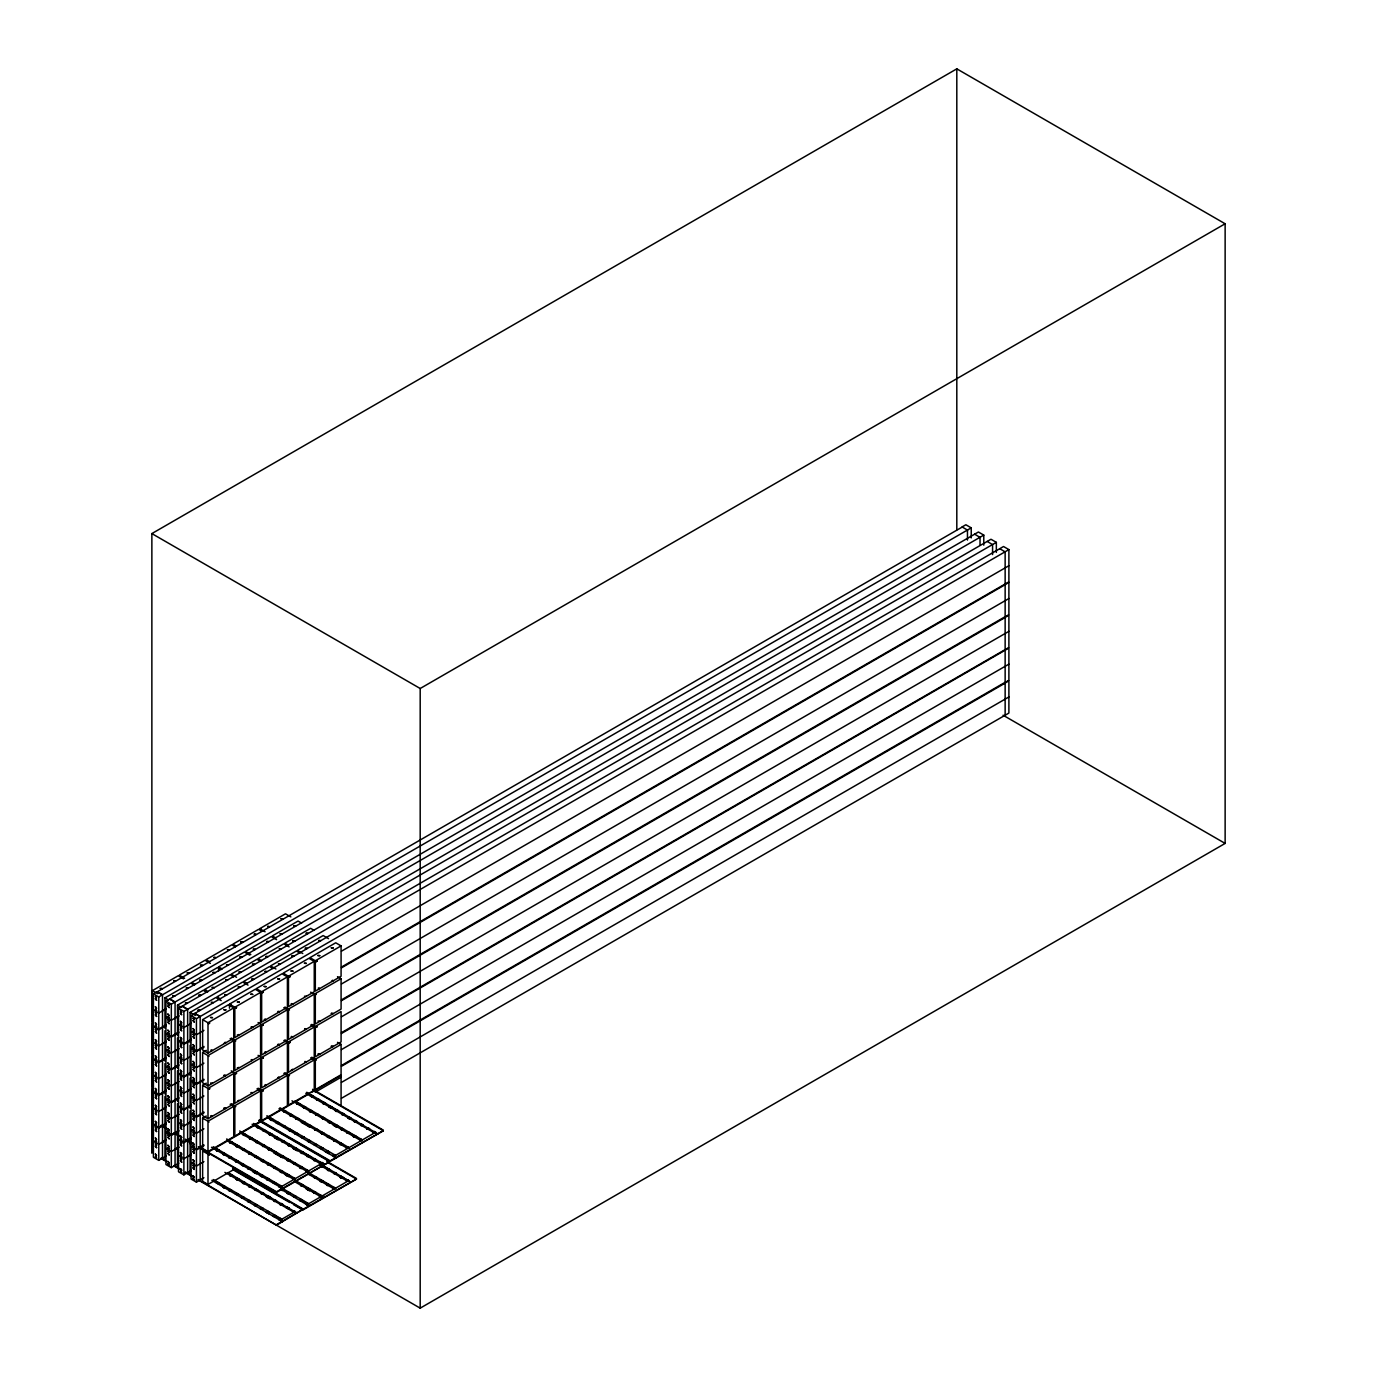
<?xml version="1.0" encoding="UTF-8"?>
<svg xmlns="http://www.w3.org/2000/svg" width="1377" height="1377" viewBox="0 0 1377 1377"><rect width="100%" height="100%" fill="white"/><g stroke="black" fill="none" stroke-linecap="round" stroke-linejoin="round"><path stroke-width="1.5" d="M210.647 1083.011L212.419 1083.148M210.561 1115.99L212.316 1116.403L211.49 1115.577M237.343 1034.97L238.996 1034.575M237.532 1161.138L235.639 1160.983L237.532 1161.431M245.536 1135.354L243.66 1135.354M236.5 1179.418L238.393 1178.695L236.087 1179.418M277.638 1044.42L279.049 1045.04L278.808 1044.024M263.455 1130.81C266.639 1131.877 263.609 1128.245 263.351 1131.24M254.47 1172.447L256.397 1172.447M306.365 996.242L304.437 996.242M283.869 1111.979C284.058 1109.191 287.483 1112.736 284.006 1111.669M274.161 1168.333C274.35 1165.562 277.775 1169.09 274.298 1168.023M281.338 1189.074L283.197 1189.349L281.579 1188.816M303.577 1107.848L305.47 1107.125L303.852 1107.659M317.88 1054.025L319.653 1054.438L318.81 1053.612M302.751 1122.995L304.644 1122.857M293.852 1164.219C294.179 1161.362 297.363 1165.028 293.99 1163.926M293.026 1179.349L294.936 1179.211M324.301 1118.589L323.13 1117.608L322.442 1118.881M314.438 1178.075C314.3 1175.166 318.139 1178.574 314.541 1177.628M342.098 1114.613L344.009 1113.873L341.703 1114.613M333.251 1155.974L335.179 1155.389L333.286 1155.527M334.146 1173.961L336.04 1173.221L334.146 1173.376M361.067 1125.198C364.526 1126.197 360.808 1122.651 361.067 1125.766M277.724 1011.458L278.808 1012.267L278.808 1011.2M250.907 1092.615L252.576 1092.615M216.826 1150.552L218.736 1150.707L216.826 1150.845M317.984 1021.046L319.739 1021.183M224.881 1154.614L223.212 1154.614M250.029 1138.521L251.836 1138.245L250.029 1139.123M255.365 1157.317L257.258 1156.869L255.365 1157.007M264.264 1146.37L262.594 1146.37M237.446 1194.1L235.639 1193.825L237.532 1194.272M263.42 1161.362L261.2 1161.086L263.936 1161.086L262.577 1161.878M283.972 1142.239L282.285 1142.239M255.451 1189.986C259.083 1190.985 255.227 1187.49 255.365 1190.434M249.994 1201.364C247.619 1198.919 249.616 1203.309 249.151 1200.882L247.791 1201.656L250.528 1201.656M256.277 1205.563L254.59 1205.563M324.215 1118.417L322.528 1118.417M314.438 1144.958L316.349 1144.511L314.541 1144.786M323.354 1134.011L321.684 1134.011M275.968 1201.45L275.125 1200.383L274.453 1201.57M293.886 1196.613L295.797 1196.458L293.99 1197.319M286.76 1208.266L288.654 1207.836L286.846 1208.111M343.045 1129.88L341.376 1129.88M309.171 1189.453L307.312 1189.453L309.171 1189.16M342.185 1144.287C339.861 1141.808 341.565 1146.318 341.358 1143.805L339.981 1144.597L342.185 1144.321M315.35 1193.205L313.681 1193.205M327.003 1185.029L328.896 1185.184L327.003 1185.322M373.528 1132.582L375.405 1131.997L373.098 1132.737M260.959 929.045L260.959 929.991M218.237 997.189L218.237 998.17M284.35 973.539L284.35 974.486M243.557 1165.596L241.509 1165.2L244.245 1165.2L242.886 1165.992M224.726 1187.559L224.038 1186.613L223.556 1187.645M331.203 1107.762L329.137 1107.366L330.514 1106.574M302.647 1153.237L300.599 1152.842L301.959 1152.05L311.133 1157.351M249.994 1201.949L248.187 1201.656L249.839 1201.26M321.048 1164.254L320.807 1163.152L320.548 1164.254M274.952 1216.562L272.904 1216.166L274.264 1215.375L281.924 1219.781L280.547 1220.573M151.866 1153.237L151.866 533.587L956.808 68.85L1225.134 223.762L1225.134 843.413L420.192 1308.15L198.133 1179.951M151.866 533.587L420.192 688.5L1225.134 223.762M152.399 1021.011L152.399 990.648L178.167 975.777L183.52 978.858M166.238 1024.729L158.768 1029.153L153.398 1026.054L153.398 993.833L157.15 991.664L162.52 994.762L162.52 1026.984M962.179 527.081L157.236 991.819L162.52 994.865M153.398 993.833L158.768 996.931L971.233 527.856L971.233 537.925M164.947 1028.258L164.947 997.895L190.714 983.023L194.295 985.089M218.616 970.957L218.616 966.912L244.383 952.041L249.736 955.139M178.786 1031.975L171.316 1036.399L165.946 1033.301L165.946 1001.079L978.41 532.004L983.78 535.102L983.78 545.172M165.946 1001.079L171.316 1004.177L983.78 535.102M162.52 1010.77L166.238 1008.618M166.238 1008.825L158.768 1013.042L153.398 1009.943M177.513 1035.504L177.513 1005.141L203.28 990.27L206.843 992.335M182.263 1006.157L187.633 1009.255L187.633 1041.477L183.881 1043.646L178.511 1040.547L178.511 1008.325L990.975 539.25L996.346 542.349L996.346 552.418M178.511 1008.325L183.881 1011.424L996.346 542.349M178.786 1015.865L171.316 1020.288L165.946 1017.19M175.068 1018.223L178.786 1016.088M166.238 1057.536L158.768 1061.96L153.398 1058.861L153.398 1026.64L158.768 1029.738L166.238 1025.521M190.078 1042.75L190.078 1012.388L215.828 997.516L221.198 1000.614M203.899 1046.468L196.429 1050.892L191.059 1047.794L191.059 1015.572L1003.523 546.514L1008.893 549.612L1008.893 581.834L341.479 967.05M191.059 1015.572L196.429 1018.67L1008.893 549.612M191.351 1023.111L183.881 1027.535L178.511 1024.436M178.786 1064.782L171.316 1069.206L165.946 1066.108L165.946 1033.886L171.316 1036.984L178.786 1032.784M202.626 1019.634L228.393 1004.762L233.746 1007.861L233.746 1038.224L207.996 1053.095L202.626 1049.997L202.626 1019.634L207.996 1022.732L233.746 1007.861M229.46 1008.205L229.46 1004.143L255.227 989.271L260.58 992.369L260.58 1022.732L234.83 1037.604L234.83 1007.241L260.58 992.369M162.52 1043.577L166.238 1041.425M166.238 1041.649L158.768 1045.849L153.398 1042.75M261.647 991.75L287.414 976.878L287.414 1007.241L261.647 1022.113L261.647 991.75L256.294 988.652L282.044 973.78L287.414 976.878M288.481 976.259L314.249 961.387L314.249 991.75L288.481 1006.621L288.481 976.259L283.128 973.16L308.878 958.289L314.249 961.387M315.316 960.767L341.083 945.896L341.083 976.259L315.316 991.13L315.316 960.767L309.945 957.669L335.713 942.797L341.083 945.896M203.899 1030.357L196.429 1034.781L191.059 1031.683M341.479 951.163L1008.893 565.723M187.633 1041.373L191.351 1039.222M191.351 1072.029L183.881 1076.453L178.511 1073.354L178.511 1041.132L183.881 1044.231L191.351 1040.031M178.786 1048.672L171.316 1053.095L165.946 1049.997M175.068 1051.03L178.786 1048.895M166.238 1090.343L158.768 1094.767L153.398 1091.668L153.398 1059.447L158.768 1062.545L166.238 1058.345M191.059 1048.396L196.429 1051.477L200.181 1049.326L200.181 1081.547L196.429 1083.716L191.059 1080.618L191.059 1048.396L193.572 1046.95M200.181 1049.429L203.899 1047.277M341.479 967.859L1005.141 584.691M191.351 1055.918L183.881 1060.342L178.511 1057.243M178.786 1097.589L171.316 1102.013L165.946 1098.915L165.946 1066.693L171.316 1069.791L178.786 1065.591M230.183 1038.637L233.746 1040.702L233.746 1071.065L207.996 1085.937L202.626 1082.838L202.626 1052.476L206.309 1050.358M162.52 1076.384L166.238 1074.232M166.238 1074.456L158.768 1078.656L153.398 1075.557M202.626 1052.476L207.996 1055.574L233.746 1040.702M234.83 1040.083L260.58 1025.211L260.58 1055.574L234.83 1070.445L234.83 1040.083L231.25 1038.017M261.647 1024.591L287.414 1009.72L287.414 1040.083L261.647 1054.954L261.647 1024.591L258.084 1022.526M288.481 1009.1L314.249 994.228L314.249 1024.591L288.481 1039.463L288.481 1009.1L284.919 1007.035M341.083 978.737L315.316 993.609L315.316 1023.972L341.083 1009.1L341.083 978.737L337.503 976.672M203.899 1063.164L196.429 1067.605L191.059 1064.507M341.479 983.97L1008.893 598.53M191.351 1104.836L183.881 1109.26L178.511 1106.161L178.511 1073.94L183.881 1077.038L191.351 1072.838M178.786 1081.479L171.316 1085.902L165.946 1082.804M175.068 1083.837L178.786 1081.702M166.238 1123.15L158.768 1127.574L153.398 1124.475L153.398 1092.254L158.768 1095.352L166.238 1091.152M200.181 1081.427L203.899 1079.293M341.479 999.857L1005.141 616.689M196.429 1084.301L200.181 1082.133L200.181 1114.354L196.429 1116.523L191.059 1113.425L191.059 1081.203L196.429 1084.301L196.429 1116.523M200.181 1082.236L203.899 1080.084M341.479 1000.666L1005.141 617.498M191.351 1088.725L183.881 1093.149L178.511 1090.05M187.633 1091.1L191.351 1088.949M178.786 1130.397L171.316 1134.82L165.946 1131.722L165.946 1099.5L171.316 1102.598L178.786 1098.398M202.626 1085.317L207.996 1088.415L233.746 1073.544L233.746 1103.889L207.996 1118.778L202.626 1115.68L202.626 1085.317L206.309 1083.183M162.52 1109.191L166.238 1107.039M166.238 1107.263L158.768 1111.463L153.398 1108.365M234.83 1072.924L260.58 1058.052L260.58 1088.398L234.83 1103.287L234.83 1072.924L231.25 1070.858M261.647 1057.433L287.414 1042.561L287.414 1072.907L261.647 1087.796L261.647 1057.433L258.084 1055.367M288.481 1041.941L314.249 1027.07L314.249 1057.416L288.481 1072.304L288.481 1041.941L284.919 1039.876M315.316 1026.45L341.083 1011.579L341.083 1041.924L315.316 1056.813L315.316 1026.45L311.736 1024.385M203.899 1095.989L196.429 1100.412L191.059 1097.314M341.479 1016.777L1008.893 631.337M191.351 1137.643L183.881 1142.067L178.511 1138.968L178.511 1106.747L183.881 1109.845L191.351 1105.645M178.786 1114.286L171.316 1118.709L165.946 1115.611M175.068 1116.644L178.786 1114.509M166.238 1155.957L158.768 1160.381L153.398 1157.282L153.398 1125.061L158.768 1128.159L166.238 1123.959M178.786 1163.204L171.316 1167.627L165.946 1164.529L165.946 1132.307L168.459 1130.861M200.181 1114.234L203.899 1112.1M341.479 1032.664L1008.893 647.448L1008.893 615.226L1005.141 617.395L1005.141 649.617M200.181 1114.94L200.181 1147.161L196.429 1149.33L191.059 1146.232L191.059 1114.01L196.429 1117.108L203.899 1112.891M1005.141 650.202L1008.893 648.033L1008.893 680.255L1005.141 682.424L1005.141 650.202L341.479 1033.473M191.351 1121.532L183.881 1125.956L178.511 1122.857M187.633 1123.907L191.351 1121.756M165.946 1132.307L171.316 1135.405L178.786 1131.206M230.183 1104.302L233.746 1106.368L233.746 1136.731L207.996 1151.602L202.626 1148.504L202.626 1118.141L206.309 1116.024M162.52 1141.998L166.238 1139.846M166.238 1140.07L158.768 1144.27L153.398 1141.172M202.626 1118.141L207.996 1121.239L233.746 1106.368M234.83 1105.748L260.58 1090.877L260.58 1121.239L234.83 1136.111L234.83 1105.748L231.25 1103.683M261.647 1090.257L287.414 1075.385L287.414 1105.748L261.647 1120.62L261.647 1090.257L258.084 1088.191M288.481 1074.766L314.249 1059.894L314.249 1090.257L288.481 1105.129L288.481 1074.766L284.919 1072.7M315.316 1059.274L341.083 1044.403L341.083 1074.766L315.316 1089.637L315.316 1059.274L311.736 1057.209M203.899 1128.796L196.429 1133.219L191.059 1130.121M341.479 1049.584L1008.893 664.144M191.351 1170.45L183.881 1174.874L178.511 1171.775L178.511 1139.554L183.881 1142.652L191.351 1138.452M175.068 1149.244L178.786 1147.093M178.786 1147.316L171.316 1151.516L165.946 1148.418M200.181 1147.041L203.899 1144.907M341.479 1065.471L1005.141 682.303M196.429 1149.915L200.181 1147.747L200.181 1179.969L196.429 1182.137L191.059 1179.039L191.059 1146.817L196.429 1149.915L196.429 1182.137M200.181 1147.85L203.899 1145.698M341.479 1066.28L1005.141 683.112M191.351 1154.339L183.881 1158.763L178.511 1155.664M187.633 1156.714L191.351 1154.563M307.811 1094.595L207.996 1152.222L207.996 1184.444L233.746 1169.572M311.495 1092.46L341.083 1075.385L341.083 1105.576M315.195 1092.185L341.083 1077.244M216.396 1150.122L217.773 1149.33M229.804 1142.376L231.181 1141.585M243.23 1134.631L244.59 1133.839M256.638 1126.885L258.015 1126.093M270.064 1119.14L271.424 1118.348M283.473 1111.394L284.85 1110.602M296.898 1103.648L298.258 1102.857M310.307 1095.903L311.684 1095.111M216.396 1150.707L217.773 1149.915M231.181 1142.17L229.804 1142.962L232.541 1142.962M243.23 1135.216L245.967 1135.216M298.258 1103.442L296.898 1104.234L299.635 1104.234M217.773 1150.914L219.132 1150.122M231.181 1143.168L232.541 1142.376M244.59 1135.423L245.967 1134.631M258.015 1127.677L259.375 1126.885M271.424 1119.931L272.801 1119.14M284.85 1112.186L286.209 1111.394M298.258 1104.44L299.635 1103.648M311.684 1096.694L313.044 1095.903M271.424 1120.517L272.801 1119.725L271.424 1118.933L270.064 1119.725L270.942 1120.207M203.899 1161.603L196.429 1166.026L191.059 1162.928M341.479 1082.391L1008.893 696.951M222.678 1153.737L224.038 1152.945M236.087 1145.991L237.464 1145.199M249.512 1138.245L250.872 1137.454M262.921 1130.5L264.298 1129.708M276.347 1122.754L277.706 1121.962M289.755 1115.009L291.115 1114.217M303.164 1107.263L304.541 1106.471M316.59 1099.517L317.949 1098.726M237.464 1145.802L236.087 1146.576L238.823 1146.576M250.872 1138.056L249.512 1138.831L252.249 1138.831M224.038 1154.528L225.415 1153.737M237.464 1146.783L238.823 1145.991M250.872 1139.037L252.249 1138.245M264.298 1131.292L265.658 1130.5M277.706 1123.546L279.083 1122.754M291.115 1115.8L292.492 1115.009M304.541 1108.055L305.901 1107.263M317.949 1100.309L319.326 1099.517M224.726 1154.718L224.038 1153.53L223.367 1154.718M291.115 1116.386L292.492 1115.594L291.115 1114.819L289.755 1115.594L290.633 1116.093M319.326 1100.103L316.59 1100.103L317.949 1099.328L325.609 1103.734L322.872 1103.734L324.232 1102.943M228.961 1157.368L230.32 1156.577M242.369 1149.623L243.746 1148.831M255.778 1141.877L257.155 1141.085M269.204 1134.132L270.563 1133.34M282.612 1126.386L283.989 1125.594M296.038 1118.64L297.398 1117.849M309.446 1110.895L310.823 1110.103M322.872 1103.149L324.232 1102.357M257.155 1141.671L255.778 1142.462L258.515 1142.462L249.34 1137.161M230.32 1158.16L231.697 1157.368M243.746 1150.415L245.106 1149.623M257.155 1142.669L258.515 1141.877M270.563 1134.923L271.94 1134.132M283.989 1127.178L285.349 1126.386M297.398 1119.432L298.775 1118.64M310.823 1111.687L312.183 1110.895M324.232 1103.941L325.609 1103.149M310.823 1112.272L312.183 1111.48L310.823 1110.688L309.446 1111.48L310.341 1111.962M200.181 1179.848L203.899 1177.714M341.479 1098.278L1008.893 713.062L1008.893 680.84L1005.141 683.009L1005.141 715.231M235.226 1160.983L236.603 1160.209M248.652 1153.237L250.012 1152.463M262.06 1145.492L263.437 1144.717M275.486 1137.746L276.846 1136.972M288.895 1130.001L290.272 1129.226M302.303 1122.255L303.68 1121.48M315.729 1114.509L317.089 1113.735M329.137 1106.764L330.514 1105.989M250.012 1153.048L248.652 1153.84L251.389 1153.84M275.486 1138.349L276.846 1137.557M290.272 1129.811L288.895 1130.603L291.631 1130.603M302.303 1122.857L305.04 1122.857M236.603 1161.775L237.963 1160.983M250.012 1154.029L251.389 1153.237M263.437 1146.284L264.797 1145.492M276.846 1138.538L278.223 1137.746M290.272 1130.792L291.631 1130.001M303.68 1123.047L305.04 1122.255M317.089 1115.301L318.466 1114.509M330.514 1107.556L331.874 1106.764M237.292 1161.981L235.915 1161.981M264.109 1146.49L263.437 1145.303L262.749 1146.49M276.846 1139.14L278.223 1138.349M330.514 1108.158L331.874 1107.366M241.509 1164.615L242.886 1163.823M254.934 1156.869L256.294 1156.078M268.343 1149.124L269.703 1148.332M281.751 1141.378L283.128 1140.586M295.177 1133.632L296.537 1132.841M308.586 1125.887L309.963 1125.095M322.011 1118.141L323.371 1117.349M335.42 1110.396L336.797 1109.604M296.537 1133.426L295.177 1134.218L297.914 1134.218M308.586 1126.472L311.322 1126.472L309.963 1127.264L301.219 1122.221M336.797 1110.189L335.42 1110.981L338.157 1110.981M242.886 1165.407L244.245 1164.615M256.294 1157.661L257.671 1156.869M269.703 1149.915L271.08 1149.124M283.128 1142.17L284.488 1141.378M296.537 1134.424L297.914 1133.632M309.963 1126.679L311.322 1125.887M323.371 1118.933L324.748 1118.141M336.797 1111.187L338.157 1110.396M271.08 1149.709L268.343 1149.709L269.703 1148.917L277.362 1153.341L275.985 1154.133M283.817 1142.359L283.128 1141.172L282.44 1142.359M216.396 1182.946L217.773 1182.154M229.804 1175.201L231.181 1174.409M231.181 1175.011L229.804 1175.786L232.541 1175.786M217.773 1183.738L219.132 1182.946M231.181 1175.992L232.541 1175.201M247.791 1168.247L249.151 1167.455M261.2 1160.501L262.577 1159.709M274.625 1152.756L275.985 1151.964M288.034 1145.01L289.411 1144.218M301.46 1137.264L302.82 1136.473M314.868 1129.519L316.245 1128.727M328.277 1121.773L329.654 1120.981M341.703 1114.027L343.062 1113.236M249.151 1168.04L247.791 1168.832L250.528 1168.832M274.625 1153.341L275.985 1152.549M249.151 1169.039L250.528 1168.247M262.577 1161.293L263.936 1160.501M275.985 1153.547L277.362 1152.756M289.411 1145.802L290.771 1145.01M302.82 1138.056L304.197 1137.264M316.245 1130.31L317.605 1129.519M329.654 1122.565L331.014 1121.773M343.062 1114.819L344.439 1114.027M329.654 1123.15L331.014 1122.358L329.654 1121.566L328.277 1122.358L330.583 1122.496L328.965 1122.754M222.678 1186.578L224.038 1185.786M236.087 1178.832L237.464 1178.041M224.038 1187.37L225.415 1186.578M237.464 1179.624L238.823 1178.832M224.038 1187.955L225.415 1187.163L224.038 1186.372L223.367 1187.559M238.135 1179.814L236.775 1179.814M254.074 1171.861L255.434 1171.07M267.482 1164.116L268.859 1163.324M280.908 1156.37L282.268 1155.578M294.317 1148.625L295.676 1147.833M307.725 1140.879L309.102 1140.087M321.151 1133.133L322.511 1132.342M334.559 1125.388L335.936 1124.596M347.985 1117.642L349.345 1116.85M254.074 1172.447L256.81 1172.447M268.859 1163.909L267.482 1164.701L270.219 1164.701M280.908 1156.955L282.956 1156.56L281.579 1157.351L273.971 1152.962M294.317 1149.21L297.053 1149.21L295.676 1150.002M334.559 1125.973L335.936 1125.198M255.434 1172.653L256.81 1171.861M268.859 1164.908L270.219 1164.116M282.268 1157.162L283.645 1156.37M295.676 1149.416L297.053 1148.625M309.102 1141.671L310.462 1140.879M322.511 1133.925L323.888 1133.133M335.936 1126.179L337.296 1125.388M349.345 1118.434L350.722 1117.642M282.268 1157.747L283.645 1156.955M323.199 1134.114L322.511 1132.944L321.839 1134.114M335.936 1126.765L337.296 1125.973M349.345 1119.019L350.722 1118.227L349.345 1117.453L347.985 1118.227L350.274 1118.382L348.656 1118.623M228.961 1190.21L230.32 1189.418M242.369 1182.464L243.746 1181.673M230.32 1190.985L231.697 1190.21M243.746 1183.239L245.106 1182.464M243.746 1183.841L245.106 1183.05L243.746 1182.258L242.369 1183.05L243.247 1183.532M260.339 1175.493L261.716 1174.701M273.765 1167.748L275.125 1166.956M287.173 1160.002L288.55 1159.21M300.599 1152.256L301.959 1151.465M314.008 1144.511L315.385 1143.719M327.433 1136.765L328.793 1135.973M340.842 1129.02L342.202 1128.228M354.25 1121.274L355.627 1120.482M288.55 1159.795L287.173 1160.587L289.91 1160.587M261.716 1176.285L263.076 1175.493M275.125 1168.539L276.502 1167.748M288.55 1160.794L289.91 1160.002M301.959 1153.048L303.336 1152.256M315.385 1145.303L316.744 1144.511M328.793 1137.557L330.17 1136.765M342.202 1129.811L343.579 1129.02M355.627 1122.066L356.987 1121.274M261.716 1176.87L263.076 1176.078L261.716 1175.287L260.339 1176.078L262.646 1176.216L261.028 1176.474M301.959 1153.633L303.336 1152.842M342.89 1130.001L342.202 1128.813L341.53 1130.001M235.226 1193.825L236.603 1193.033M248.652 1186.079L250.012 1185.287M236.603 1194.616L237.963 1193.825M250.012 1186.871L251.389 1186.079M266.622 1179.108L267.999 1178.333M280.047 1171.362L281.407 1170.588M293.456 1163.617L294.833 1162.842M306.864 1155.871L308.241 1155.096M320.29 1148.125L321.65 1147.351M333.699 1140.38L335.076 1139.605M347.124 1132.634L348.484 1131.86M360.533 1124.889L361.91 1124.114M308.241 1155.682L306.864 1156.473L309.601 1156.473M335.076 1140.19L333.699 1140.982L336.436 1140.982L330.17 1137.35L327.433 1137.35L328.793 1136.559C329.034 1138.607 328.019 1135.698 329.482 1136.954M348.484 1132.445L347.124 1133.237L349.861 1133.237M267.999 1179.9L269.358 1179.108M281.407 1172.154L282.784 1171.362M294.833 1164.408L296.193 1163.617M308.241 1156.663L309.601 1155.871M321.65 1148.917L323.027 1148.125M335.076 1141.172L336.436 1140.38M348.484 1133.426L349.861 1132.634M361.91 1125.68L363.27 1124.889M281.407 1172.739L282.784 1171.965L280.047 1171.965C283.645 1172.034 280.65 1170.33 280.719 1172.361M241.509 1197.456L242.886 1196.665M254.934 1189.711L256.294 1188.919M242.886 1198.248L244.245 1197.456M256.294 1190.503L257.671 1189.711M272.904 1182.74L274.264 1181.948M286.313 1174.994L287.69 1174.202M299.738 1167.248L301.098 1166.457M313.147 1159.503L314.524 1158.711M326.573 1151.757L327.933 1150.965M339.981 1144.012L341.358 1143.22M353.407 1136.266L354.767 1135.474M366.816 1128.52L368.175 1127.729M287.69 1174.788L286.313 1175.579L289.05 1175.579M326.573 1152.342L329.31 1152.342L327.933 1153.134M354.767 1136.059L353.407 1136.851L356.144 1136.851M274.264 1183.532L275.641 1182.74M287.69 1175.786L289.05 1174.994M301.098 1168.04L302.475 1167.248M314.524 1160.295L315.884 1159.503M327.933 1152.549L329.31 1151.757M341.358 1144.803L342.718 1144.012M354.767 1137.058L356.144 1136.266M368.175 1129.312L369.552 1128.52M301.098 1168.625L302.475 1167.834L299.738 1167.834L300.857 1168.384M315.213 1160.484L313.836 1160.484M247.791 1201.071L249.151 1200.279M261.2 1193.325L262.577 1192.534M249.151 1201.863L250.528 1201.071M262.577 1194.117L263.936 1193.325M279.187 1186.372L280.547 1185.58M292.595 1178.626L293.972 1177.834M306.021 1170.88L307.381 1170.089M319.43 1163.135L320.807 1162.343M332.838 1155.389L334.215 1154.597M346.264 1147.643L347.624 1146.852M359.672 1139.898L361.049 1139.106M373.098 1132.152L374.458 1131.36M279.187 1186.957L281.924 1186.957L280.547 1187.749M292.595 1179.211L295.332 1179.211M306.021 1171.466L308.758 1171.466L307.381 1172.257C304.575 1169.83 310.858 1171.982 306.692 1171.861M320.807 1162.928L320.118 1164.116M280.547 1187.163L322.166 1163.135M334.215 1156.181L375.835 1132.152M375.146 1133.133L373.769 1133.133M254.074 1204.703L255.434 1203.911M267.482 1196.957L268.859 1196.165M198.374 1146.662L276.519 1191.793L329.654 1161.706L276.519 1192.379L200.233 1148.332M259.478 1119.983L330.187 1160.811L383.322 1130.724L330.187 1161.396L258.945 1120.293M267.482 1197.542L268.859 1196.751M255.434 1205.495L256.81 1204.703M268.859 1197.749L270.219 1196.957M282.268 1190.003L283.645 1189.212M295.676 1182.258L297.053 1181.466M309.102 1174.512L310.462 1173.72M322.511 1166.767L323.888 1165.975M256.122 1205.684L255.434 1204.496L254.745 1205.684M268.859 1198.334L270.219 1197.542M283.645 1189.797L282.268 1190.589L283.197 1189.659L281.579 1189.401M322.511 1167.352L323.888 1166.56M260.339 1208.317L261.716 1207.543M273.765 1200.572L275.125 1199.797M287.173 1192.843L288.55 1192.052M300.599 1185.098L301.959 1184.306M314.008 1177.352L315.385 1176.56M327.433 1169.607L328.793 1168.815M288.55 1192.637L287.173 1193.429L289.91 1193.429M328.793 1169.4L327.433 1170.192L330.17 1170.192M261.716 1209.109L263.076 1208.317M275.125 1201.364L276.502 1200.572M288.55 1193.618L289.91 1192.843M301.959 1185.872L303.336 1185.098M315.385 1178.127L316.744 1177.352M328.793 1170.381L330.17 1169.607M266.622 1211.949L267.999 1211.158M280.047 1204.204L281.407 1203.412M293.456 1196.458L294.833 1195.666M306.864 1188.712L308.241 1187.921M320.29 1180.967L321.65 1180.175M333.699 1173.221L335.076 1172.429M266.622 1212.535L269.358 1212.535L267.999 1213.326M306.864 1189.298L308.93 1188.902M267.999 1212.741L269.358 1211.949M281.407 1204.995L282.784 1204.204M294.833 1197.25L296.193 1196.458M308.241 1189.504L309.601 1188.712M321.65 1181.759L323.027 1180.967M335.076 1174.013L336.436 1173.221M308.241 1190.089L309.601 1189.298M272.904 1215.581L274.264 1214.789M286.313 1207.836L287.69 1207.044M299.738 1200.09L301.098 1199.298M313.147 1192.344L314.524 1191.553M326.573 1184.599L327.933 1183.807M339.981 1176.853L341.358 1176.061M326.573 1185.184L327.933 1184.392M274.264 1216.373L275.641 1215.581M287.69 1208.627L289.05 1207.836M301.098 1200.882L302.475 1200.09M314.524 1193.136L315.884 1192.344M327.933 1185.39L329.31 1184.599M341.358 1177.645L342.718 1176.853M274.264 1216.958L275.641 1216.166M302.475 1200.675L299.738 1200.675L301.098 1199.883L308.758 1204.29L307.381 1205.082M315.213 1193.325L314.524 1192.138L313.836 1193.325M329.31 1185.184L327.244 1185.58M341.358 1178.23L342.718 1177.438M279.187 1219.196L280.547 1218.404M292.595 1211.45L293.972 1210.658M306.021 1203.705L307.381 1202.913M319.43 1195.959L320.807 1195.167M332.838 1188.213L334.215 1187.422M346.264 1180.468L347.624 1179.676M279.187 1219.781L280.547 1219.006M293.972 1211.261L292.595 1212.035L295.332 1212.035M306.021 1204.29L307.381 1203.515M347.624 1180.278L346.264 1181.053L349.001 1181.053M280.547 1219.988L295.332 1211.45M307.381 1204.496L349.001 1180.468M320.049 1197.783L323.664 1195.684M276.519 1224.618L302.82 1209.436L276.519 1225.203L198.374 1179.504M232.661 1168.316L303.353 1209.126L356.488 1179.039L303.353 1209.712L232.661 1168.901M318.328 988.015L318.81 989.047L319.292 988.015M291.304 1003.592L292.94 1003.988L291.304 1004.384M211.008 1049.98L211.49 1051.012L211.972 1049.98M291.304 1036.433L292.94 1036.829L291.304 1037.208M251.251 1059.567L251.733 1060.617L252.215 1059.567M271.906 1120.207L271.682 1119.174L270.735 1120.121M291.614 1116.093C290.685 1113.477 291.735 1115.525 290.444 1115.99M311.305 1111.962L310.823 1110.929L310.135 1111.876M244.228 1183.532L243.746 1182.482L243.058 1183.445M320.307 1162.653C320.738 1165.837 321.564 1159.589 324.163 1164.288L253.471 1123.46M322.993 1167.042L322.511 1166.009L322.029 1167.042M205.896 989.874L205.276 990.786M251.251 1026.743L252.697 1027.225L251.251 1027.707M304.919 1028.602L306.331 1029.221L304.558 1029.359M304.919 1061.426L306.365 1061.908L304.919 1062.39M304.162 1123.339L303.198 1123.339M237.085 1162.068L236.121 1162.068M374.94 1133.219L373.976 1133.219M255.915 1172.929L254.952 1172.929M315.006 1160.57L314.042 1160.57M334.697 1156.456L333.733 1156.456M237.946 1179.9L236.982 1179.9M301.356 1168.384L301.356 1167.3L300.427 1168.23M230.596 1005.468L231.216 1004.556M265.141 1085.713L266.105 1085.145L265.141 1084.594M265.141 1018.928L265.985 1019.755L264.212 1019.617M265.141 1051.753L266.071 1052.458L264.47 1052.699M332.477 980.217L333.062 981.026L331.547 981.147M225.157 1042.182L225.742 1042.991L224.227 1043.112M278.808 1076.866L279.256 1077.795L277.638 1077.554M291.304 1070.049L292.664 1069.258M237.636 1101.032L238.996 1100.24M340.67 1177.834L342.288 1177.576L339.981 1177.438L341.358 1176.647L349.138 1181.139M275.813 1200.778L274.298 1201.45M971.233 527.856L965.862 524.757L962.11 526.926L967.463 530.128M974.658 534.173L980.028 537.391M987.223 541.419L992.576 544.638L992.576 554.57M999.771 548.683L1005.141 551.884L1005.141 584.003M1003.076 715.214L1225.134 843.413M290.857 916.893L285.487 913.812L259.719 928.683L265.09 931.781M301.615 923.124L298.052 921.058L272.285 935.93L275.865 937.995M314.18 930.37L310.6 928.305L284.832 943.176L288.413 945.242M328.518 938.649L323.165 935.551L297.398 950.423L302.768 953.521M262.232 931.368L258.652 929.303L232.885 944.174L236.465 946.24M276.57 939.648L271.217 936.549L245.45 951.421L250.821 954.519M289.136 946.894L283.765 943.796L258.015 958.667L261.578 960.733M299.911 953.108L296.33 951.042L270.563 965.914L275.934 969.012M235.398 946.842L231.818 944.794L206.068 959.666L209.631 961.731M260.511 961.353L256.931 959.287L231.181 974.159L236.534 977.257M273.076 968.599L269.496 966.534L243.729 981.405L247.309 983.471M310.668 992.163L314.249 994.228M218.616 966.912L222.196 968.978M210.354 963.366L204.984 960.285L179.234 975.157L184.587 978.255M221.129 969.597L217.549 967.532L191.782 982.403L195.362 984.469M233.677 976.844L230.114 974.778L204.347 989.65L207.927 991.715M248.032 985.123L242.662 982.025L216.895 996.896L220.475 998.962M283.834 1007.654L287.414 1009.72M310.668 1025.004L314.249 1027.07M337.503 1042.337L341.083 1044.403M229.46 1004.143L234.83 1007.241M283.834 1040.496L287.414 1042.561M310.668 1057.829L314.249 1059.894M194.828 1013.403L200.181 1016.501L200.181 1048.723M175.068 1002.112L169.784 999.065L175.068 1002.008L175.068 1034.23M182.349 1006.312L187.633 1009.375M194.897 1013.558L200.181 1016.622M152.399 990.648L157.77 993.746M164.947 997.895L168.528 999.96M177.513 1005.141L181.093 1007.207M190.078 1012.388L195.431 1015.486M312.613 1089.31L383.322 1130.138M283.834 1073.32L287.414 1075.385M312.613 1089.896L383.322 1130.724M306.761 1092.271L377.832 1133.891M329.447 1105.955L338.759 1111.325M305.78 1093.286L374.458 1132.944M294.988 1100.963L362.409 1139.898M297.449 1102.977L301.15 1105.111M334.577 1124.407L338.277 1126.541M347.572 1131.911L356.85 1137.264M291.976 1100.808L361.049 1140.69M333.2 1125.198L336.917 1127.333M257 1088.811L260.58 1090.877M279.927 1107.762L349.001 1147.643M278.946 1108.778L347.624 1148.435M266.897 1115.731L335.575 1155.389M289.17 1129.174L298.448 1134.528M266.794 1117.246L336.212 1157.919L333.527 1156.37M325.058 1151.465L328.776 1153.616M258.945 1120.878L329.654 1161.706M326.71 1161.276L356.488 1178.454M328.569 1162.928L356.488 1179.039M275.796 1136.937L279.514 1139.089M252.111 1124.269L320.807 1163.926M293.318 1148.332L297.398 1150.69M321.22 1164.443L350.997 1182.223M274.384 1137.712L278.102 1139.863M292.957 1148.435L296.657 1150.57M321.22 1165.028L330.532 1170.398M319.791 1165.183L347.624 1181.259M239.684 1130.999L308.758 1170.88M286.468 1158.608L290.186 1160.742M239.959 1132.737L307.381 1171.672M274.316 1152.859L278.034 1154.993M305.832 1171.035L335.575 1188.213M309.102 1173.514L310.462 1174.306L307.725 1174.306M326.297 1183.445L330.015 1185.597M307.725 1173.72L334.215 1189.005M333.527 1189.194L334.215 1188.024L335.575 1188.799L333.372 1189.091M226.654 1138.968L295.332 1178.626M230.355 1141.688L239.65 1147.058M248.927 1152.411L252.645 1154.563M267.482 1163.135L271.2 1165.269M286.055 1173.841L289.772 1175.992M226.534 1140.483L293.972 1179.418M285.039 1174.529L288.757 1176.681M295.676 1180.674L322.166 1195.959M322.166 1196.544L319.43 1196.544L320.807 1197.336M294.317 1181.466L320.807 1196.751M305.952 1188.764L309.653 1190.916M213.228 1146.714L281.924 1186.372M214.485 1148.022L219.132 1150.707L217.084 1151.103M248.497 1167.662L252.215 1169.813M211.49 1147.282L308.758 1203.705M252.783 1171.707L256.501 1173.858M278.825 1186.75L282.543 1188.317M282.268 1189.005L290.186 1193.584M280.908 1189.212L309.377 1206.235L305.66 1204.1M161.161 1125.181L166.755 1128.417M174.19 1132.703L179.767 1135.922M185.361 1139.158L192.797 1143.444M161.161 1125.766L166.755 1129.002M174.19 1133.288L179.767 1136.524M187.22 1140.81L192.797 1144.029M202.626 1150.983L207.996 1154.081M233.987 1170.278L289.79 1202.517M293.525 1204.651L302.82 1210.022M227.911 1172.533L297.329 1213.189L293.611 1211.054M230.355 1174.529L234.073 1176.681M267.568 1196.011L271.286 1198.162M224.899 1172.378L293.972 1212.242M266.122 1196.751L269.84 1198.902M213.228 1179.538L281.924 1219.196M211.851 1180.33L282.543 1221.726L278.825 1219.592M265.813 1212.07L269.531 1214.221M207.996 1184.444L202.626 1181.346L202.626 1149.124M161.161 1158.023L166.755 1161.241M174.19 1165.544L179.767 1168.763M185.361 1171.982L192.797 1176.285M161.126 1158.573L166.755 1161.827M174.07 1166.061L179.767 1169.348M185.172 1172.464L192.797 1176.87M238.996 1067.416L237.343 1067.812M980.028 537.271L980.028 545.326M967.463 530.025L967.463 540.059M956.808 68.85L956.808 529.835M420.192 688.5L420.192 1308.15M207.996 1022.732L207.996 1053.095M207.996 1055.574L207.996 1085.937M207.996 1088.415L207.996 1118.778M207.996 1121.239L207.996 1151.602M196.429 1018.67L196.429 1050.892M196.429 1051.477L196.429 1083.716M196.429 1117.108L196.429 1149.33M190.146 1141.912L190.146 1143.771M190.078 1045.229L190.078 1075.592M190.078 1078.071L190.078 1108.416M190.078 1110.895L190.078 1141.258M190.078 1143.736L190.078 1174.099M187.633 1042.062L187.633 1074.284M187.633 1074.869L187.633 1107.091M187.633 1107.676L187.633 1139.898M187.633 1140.483L187.633 1172.705M183.881 1011.424L183.881 1043.646M183.881 1044.231L183.881 1076.453M183.881 1077.038L183.881 1109.26M183.881 1109.845L183.881 1142.067M183.881 1142.652L183.881 1174.874M177.513 1037.983L177.513 1068.345M177.513 1070.807L177.513 1101.17M177.513 1103.648L177.513 1134.011M177.513 1134.631L177.513 1166.853M175.068 1034.816L175.068 1067.037M175.068 1067.623L175.068 1099.844M175.068 1100.43L175.068 1132.651M175.068 1133.237L175.068 1165.458M171.316 1004.177L171.316 1036.399M171.316 1036.984L171.316 1069.206M171.316 1069.791L171.316 1102.013M171.316 1102.598L171.316 1134.82M171.316 1135.405L171.316 1167.627M164.947 1030.736L164.947 1061.082M164.947 1063.56L164.947 1093.923M164.947 1096.402L164.947 1126.765M164.947 1127.367L164.947 1159.589M162.52 1027.569L162.52 1059.791M162.52 1060.376L162.52 1092.598M162.52 1093.183L162.52 1125.405M162.52 1125.99L162.52 1158.212M158.768 996.931L158.768 1029.153M158.768 1029.738L158.768 1061.96M158.768 1062.545L158.768 1094.767M158.768 1095.352L158.768 1127.574M158.768 1128.159L158.768 1160.381M152.399 1023.472L152.399 1053.835M152.399 1056.314L152.399 1086.677M152.399 1089.155L152.399 1119.518M152.399 1120.121L152.399 1152.342M208.925 1023.627L209.631 1022.991L208.925 1023.627M208.925 1056.452L208.96 1056.314M208.925 1089.293L209.7 1088.725L208.925 1089.293M208.925 1122.135L208.96 1121.98M208.925 1154.959L209.7 1154.391L208.925 1154.959M235.76 1008.136L236.534 1007.568L235.76 1008.136M235.76 1040.96L235.794 1040.823M235.76 1073.802L236.534 1073.234L235.76 1073.802M235.76 1106.643L235.794 1106.488M262.577 992.645L263.368 992.077L262.577 992.645M262.577 1025.469L263.3 1024.849L262.577 1025.469M262.577 1058.311L263.368 1057.743L262.577 1058.311M262.577 1091.152L263.3 1090.515L262.577 1091.152M289.411 977.154L290.134 976.517L289.411 977.154M289.411 1009.978L289.463 1009.84M289.411 1042.819L290.203 1042.251L289.411 1042.819M289.411 1075.661L289.463 1075.506M316.245 961.662L317.037 961.094L316.245 961.662M316.245 994.487L316.297 994.349M316.245 1027.328L317.037 1026.76L316.245 1027.328M316.245 1060.17L316.297 1060.015M155.36 998.773L156.599 1000.322L155.36 998.773M155.429 996.483L156.548 997.877L155.429 996.483M155.36 1006.828L156.599 1008.377L155.429 1006.656M155.429 1009.238L156.548 1010.632L155.429 1009.238M155.429 1012.594L156.548 1013.988L155.429 1012.594M155.36 1014.883L156.599 1016.433L155.36 1014.883M155.36 1022.939L156.599 1024.488L155.429 1022.767M155.429 1025.349L156.548 1026.743L155.429 1025.349M155.36 1031.58L156.599 1033.129L155.36 1031.58M155.429 1029.29L156.548 1030.684L155.429 1029.29M155.36 1039.635L156.599 1041.184L155.36 1039.635M155.429 1042.045L156.548 1043.439L155.429 1042.045M155.429 1045.401L156.548 1046.795L155.429 1045.401M155.36 1047.69L156.599 1049.24L155.429 1047.518M155.36 1055.746L156.599 1057.295L155.36 1055.746M155.429 1058.156L156.548 1059.55L155.429 1058.156M155.429 1062.097L156.548 1063.492L155.429 1062.097M155.36 1064.387L156.599 1065.936L155.36 1064.387M155.36 1072.442L156.599 1073.991L155.429 1072.27M155.429 1074.852L156.548 1076.246L155.429 1074.852M155.429 1078.208L156.548 1079.602L155.429 1078.208M155.36 1080.497L156.599 1082.047L155.36 1080.497M155.36 1088.553L156.599 1090.102L155.429 1088.381M155.429 1090.963L156.548 1092.357L155.429 1090.963M155.429 1094.904L156.548 1096.299L155.429 1094.904M155.36 1097.194L156.599 1098.743L155.36 1097.194M155.36 1105.249L156.599 1106.798L155.36 1105.249M167.994 1003.73L169.113 1005.124L167.994 1003.73M155.429 1107.659L156.548 1109.07L155.429 1107.659M167.908 1006.019L169.164 1007.568L167.908 1006.019M155.429 1111.015L156.548 1112.409L155.429 1111.015M155.36 1113.304L156.599 1114.854L155.429 1113.132M167.908 1014.074L169.164 1015.624L167.908 1014.074M155.36 1121.36L156.599 1122.909L155.36 1121.36M167.994 1016.484L169.113 1017.896L168.046 1016.346M155.429 1123.77L156.548 1125.181L155.429 1123.77M167.994 1019.841L169.113 1021.235L167.994 1019.841M167.908 1022.13L169.164 1023.679L167.908 1022.13M155.429 1127.711L156.548 1129.106L155.429 1127.711M155.36 1130.001L156.599 1131.55L155.36 1130.001M167.908 1030.185L169.164 1031.734L167.908 1030.185M167.994 1032.612L169.113 1034.007L168.046 1032.457M155.36 1138.056L156.599 1139.605L155.429 1137.884M155.429 1140.466L156.548 1141.877L155.429 1140.466M167.994 1036.537L169.113 1037.931L167.994 1036.537M167.908 1038.826L169.164 1040.375L167.908 1038.826M155.429 1143.822L156.548 1145.216L155.429 1143.822M155.36 1146.112L156.599 1147.661L155.36 1146.112M167.908 1046.881L169.164 1048.431L167.908 1046.881M167.994 1049.308L169.113 1050.703L167.994 1049.308M155.36 1154.167L156.599 1155.716L155.429 1153.995M155.429 1156.577L156.548 1157.988L155.429 1156.577M167.994 1052.648L169.113 1054.042L168.046 1052.493M167.908 1054.937L169.164 1056.486L167.908 1054.937M167.908 1062.992L169.164 1064.541L167.908 1062.992M167.994 1065.419L169.113 1066.814L167.994 1065.419M167.994 1069.344L169.113 1070.738L167.994 1069.344M167.908 1071.633L169.164 1073.182L167.908 1071.633M167.908 1079.688L169.164 1081.238L167.908 1079.688M167.994 1082.115L169.113 1083.51L168.046 1081.961M167.908 1087.744L169.164 1089.293L167.908 1087.744M167.994 1085.455L169.113 1086.849L167.994 1085.455M167.908 1095.799L169.164 1097.349L167.908 1095.799M167.994 1098.226L169.113 1099.621L168.046 1098.071M167.908 1104.44L169.164 1105.989L167.908 1104.44M167.994 1102.151L169.113 1103.545L167.994 1102.151M167.908 1112.496L169.164 1114.045L167.908 1112.496M167.994 1114.922L169.113 1116.317L167.994 1114.922M180.473 1013.265L181.712 1014.815L180.542 1013.111M180.542 1010.976L181.661 1012.37L180.542 1010.976M167.908 1120.551L169.164 1122.1L167.908 1120.551M167.994 1118.262L169.113 1119.656L168.046 1118.107M180.473 1021.321L181.712 1022.87L180.473 1021.321M180.542 1023.748L181.661 1025.142L180.542 1023.748M167.908 1128.606L169.164 1130.156L167.908 1128.606M167.994 1131.033L169.113 1132.428L167.994 1131.033M180.473 1029.376L181.712 1030.925L180.542 1029.221M180.542 1027.087L181.661 1028.481L180.542 1027.087M167.908 1137.247L169.164 1138.796L167.908 1137.247M167.994 1134.958L169.113 1136.352L167.994 1134.958M180.473 1037.432L181.712 1038.981L180.473 1037.432M180.542 1039.859L181.661 1041.253L180.542 1039.859M167.908 1145.303L169.164 1146.852L167.908 1145.303M167.994 1147.729L169.113 1149.124L168.046 1147.575M180.473 1046.072L181.712 1047.622L180.473 1046.072M180.542 1043.783L181.661 1045.177L180.611 1043.646M167.994 1151.069L169.113 1152.463L167.994 1151.069M167.908 1153.358L169.164 1154.907L167.908 1153.358M180.473 1054.128L181.712 1055.677L180.542 1053.973M180.542 1056.555L181.661 1057.949L180.542 1056.555M167.908 1161.413L169.164 1162.963L167.908 1161.413M180.542 1059.894L181.661 1061.288L180.542 1059.894M167.994 1163.84L169.113 1165.235L168.046 1163.685M180.473 1062.183L181.712 1063.733L180.473 1062.183M180.473 1070.239L181.712 1071.788L180.473 1070.239M180.542 1072.666L181.661 1074.06L180.611 1072.511M180.542 1076.59L181.661 1077.984L180.542 1076.59M180.473 1078.879L181.712 1080.429L180.542 1078.725M180.473 1086.935L181.712 1088.484L180.473 1086.935M180.542 1089.362L181.661 1090.756L180.542 1089.362M180.542 1092.701L181.661 1094.095L180.542 1092.701M180.473 1094.99L181.712 1096.54L180.542 1094.835M180.473 1103.046L181.712 1104.595L180.473 1103.046M180.542 1105.473L181.661 1106.867L180.542 1105.473M180.542 1109.397L181.661 1110.791L180.611 1109.26M180.473 1111.687L181.712 1113.236L180.473 1111.687M180.473 1119.742L181.712 1121.291L180.542 1119.587M193.107 1018.223L194.226 1019.617L193.107 1018.223M180.542 1122.169L181.661 1123.563L180.542 1122.169M193.021 1020.512L194.277 1022.078L193.021 1020.512M180.542 1125.508L181.661 1126.902L180.542 1125.508M180.473 1127.797L181.712 1129.347L180.473 1127.797M193.021 1028.567L194.277 1030.134L193.021 1028.567M180.473 1135.853L181.712 1137.402L180.473 1135.853M193.107 1030.994L194.226 1032.389L193.107 1030.994M180.542 1138.28L181.661 1139.674L180.611 1138.125M193.107 1034.334L194.226 1035.728L193.107 1034.334M193.021 1036.623L194.277 1038.189L193.021 1036.623M180.542 1142.204L181.661 1143.598L180.542 1142.204M180.473 1144.494L181.712 1146.06L180.542 1144.339M193.021 1044.678L194.277 1046.245L193.107 1044.523M193.107 1047.105L194.226 1048.499L193.107 1047.105M180.473 1152.549L181.712 1154.115L180.473 1152.549M193.107 1051.03L194.226 1052.424L193.107 1051.03M180.542 1154.976L181.661 1156.37L180.542 1154.976M193.021 1053.319L194.277 1054.885L193.021 1053.319M180.542 1158.315L181.661 1159.709L180.542 1158.315M180.473 1160.604L181.712 1162.171L180.473 1160.604M193.021 1061.374L194.277 1062.941L193.021 1061.374M193.107 1063.801L194.226 1065.196L193.107 1063.801M180.473 1168.66L181.712 1170.226L180.473 1168.66M180.542 1171.087L181.661 1172.481L180.542 1171.087M193.107 1067.141L194.226 1068.535L193.107 1067.141M193.021 1069.43L194.277 1070.996L193.021 1069.43M193.021 1077.485L194.277 1079.052L193.021 1077.485M193.107 1079.912L194.226 1081.306L193.107 1079.912M193.107 1083.837L194.226 1085.231L193.107 1083.837M193.021 1086.126L194.277 1087.692L193.021 1086.126M193.021 1094.181L194.277 1095.748L193.021 1094.181M193.107 1096.608L194.226 1098.003L193.107 1096.608M193.021 1102.237L194.277 1103.803L193.021 1102.237M193.107 1099.948L194.226 1101.342L193.107 1099.948M193.021 1110.292L194.277 1111.859L193.107 1110.137M193.107 1112.719L194.226 1114.113L193.107 1112.719M193.107 1116.644L194.226 1118.038L193.107 1116.644M193.021 1118.933L194.277 1120.499L193.021 1118.933M193.021 1126.988L194.277 1128.555L193.021 1126.988M193.107 1129.415L194.226 1130.81L193.107 1129.415M193.021 1135.044L194.277 1136.61L193.107 1134.889M193.107 1132.755L194.226 1134.166L193.107 1132.755M193.021 1143.099L194.277 1144.666L193.021 1143.099M193.107 1145.526L194.226 1146.921L193.107 1145.526M193.021 1151.74L194.277 1153.306L193.021 1151.74M193.107 1149.451L194.226 1150.862L193.107 1149.451M193.021 1159.795L194.277 1161.362L193.021 1159.795M193.107 1162.222L194.226 1163.617L193.107 1162.222M193.107 1165.562L194.226 1166.973L193.107 1165.562M193.021 1167.851L194.277 1169.417L193.021 1167.851M193.021 1175.906L194.277 1177.473L193.107 1175.751M193.107 1178.333L194.226 1179.728L193.107 1178.333M160.317 988.479L162.211 988.617L160.317 988.479M173.743 980.734L175.636 980.872L173.846 980.596M172.882 995.726L174.776 995.881L172.882 995.726M187.152 972.988L189.045 973.126L187.255 972.851M186.308 987.98L188.201 988.135L186.308 987.98M185.43 1002.99L187.341 1003.127L185.43 1002.99M200.577 965.243L202.471 965.38L200.577 965.243M199.717 980.235L201.61 980.39L199.717 980.235M198.856 995.227L200.749 995.382L198.856 995.227M197.995 1010.236L199.889 1010.374L197.995 1010.236M213.986 957.497L215.879 957.652L214.089 957.359M213.125 972.489L215.019 972.644L213.125 972.489M212.265 987.498L214.158 987.636L212.265 987.498M211.421 1002.49L213.315 1002.628L211.507 1002.353M210.561 1017.483L212.454 1017.62L210.561 1017.483M227.412 949.751L229.305 949.889L227.498 949.614M226.551 964.743L228.444 964.898L226.551 964.743M225.69 979.736L227.584 979.89L225.69 979.736M224.83 994.745L226.723 994.882L224.916 994.607M223.969 1009.737L225.862 1009.875L223.969 1009.737M240.82 942.006L242.713 942.161L240.82 942.006M239.959 956.998L241.853 957.153L239.959 956.998M239.099 972.007L240.992 972.145L239.099 972.007M238.238 986.999L240.149 987.137L238.238 986.999M237.378 1001.991L239.271 1002.129L237.378 1001.991M254.246 934.26L256.139 934.398L254.332 934.122M223.969 1075.403L225.862 1075.54L224.072 1075.265M253.368 949.252L255.279 949.407L253.368 949.252M252.525 964.244L254.418 964.399L252.525 964.244M251.664 979.254L253.557 979.391L251.75 979.116M223.969 1108.244L225.862 1108.382L223.969 1108.244M250.803 994.246L252.697 994.383L250.803 994.246M267.654 926.514L269.548 926.669L267.74 926.377M216.826 1149.967L218.736 1150.122L216.826 1149.967M266.794 941.507L268.687 941.661L266.794 941.507M265.933 956.516L267.827 956.654L265.933 956.516M223.108 1153.599L225.019 1153.737L223.108 1153.599M216.826 1182.809L218.736 1182.946L216.929 1182.671M265.072 971.508L266.966 971.646L265.176 971.37M264.212 986.5L266.105 986.638L264.212 986.5M230.252 1142.222L232.145 1142.376L230.252 1142.222M281.063 918.769L282.956 918.907L281.063 918.769M230.252 1142.807L232.145 1142.962L230.252 1142.807M229.391 1157.214L231.284 1157.368L229.391 1157.214M280.202 933.761L282.096 933.916L280.202 933.761M223.108 1186.44L225.019 1186.578L223.212 1186.303M229.391 1157.816L231.284 1157.954L229.391 1157.816M279.359 948.753L281.252 948.908L279.359 948.753M236.517 1145.853L238.428 1145.991L236.517 1145.853M236.517 1146.439L238.428 1146.576L236.517 1146.439M230.252 1175.648L232.145 1175.786L230.252 1175.648M230.252 1175.063L232.145 1175.201L230.252 1175.063M278.498 963.762L280.392 963.9L278.498 963.762M229.391 1190.055L231.284 1190.21L229.391 1190.055M229.391 1190.64L231.284 1190.795L229.391 1190.64M277.638 978.754L279.531 978.892L277.638 978.754M243.66 1134.476L245.571 1134.631L243.66 1134.476M293.628 926.015L295.521 926.17L293.628 926.015M242.8 1149.468L244.71 1149.623L242.8 1149.468M241.939 1164.477L243.849 1164.615L242.042 1164.34M292.767 941.025L294.661 941.162L292.767 941.025M291.907 956.017L293.8 956.154L292.01 955.879M249.082 1153.685L250.975 1153.84L249.082 1153.685M249.082 1153.1L250.975 1153.237L249.185 1152.962M242.8 1182.309L244.71 1182.464L242.8 1182.309M291.046 971.009L292.94 971.146L291.046 971.009M257.086 1127.315L258.979 1127.47L257.086 1127.315M257.086 1126.73L258.979 1126.885L257.086 1126.73M248.221 1168.092L250.132 1168.247L248.221 1168.092M248.221 1168.677L250.132 1168.832L248.221 1168.677M241.939 1197.887L243.849 1198.042L241.939 1197.887M241.939 1197.302L243.849 1197.456L241.939 1197.302M256.225 1141.722L258.119 1141.877L256.225 1141.722M256.225 1142.325L258.119 1142.462L256.311 1142.187M306.176 933.262L308.087 933.417L306.176 933.262M249.082 1185.941L250.958 1186.819L249.34 1187.06L250.975 1186.079L249.082 1185.941M305.315 948.271L307.209 948.409L305.315 948.271M254.504 1171.724L256.397 1171.861L254.504 1171.724M262.491 1145.354L264.401 1145.492L262.594 1145.216M304.472 963.263L306.365 963.401L304.472 963.263M270.494 1118.985L272.388 1119.14L270.494 1118.985M261.647 1160.346L263.541 1160.501L261.647 1160.346M269.634 1134.579L271.544 1134.717L269.634 1134.579M269.634 1133.977L271.544 1134.132L269.634 1133.977M260.787 1175.338L262.68 1175.493L260.787 1175.338M254.504 1204.548L256.397 1204.703L254.504 1204.548M268.773 1149.571L270.684 1149.709L268.773 1149.571M268.773 1148.986L270.684 1149.124L268.773 1148.986M276.777 1122.616L278.67 1122.754L276.777 1122.616M276.777 1123.202L278.67 1123.339L276.777 1123.202M267.913 1163.978L269.823 1164.116L267.913 1163.978M318.741 940.525L320.634 940.663L318.741 940.525M267.913 1164.563L269.823 1164.701L267.913 1164.563M261.647 1193.773C263.334 1194.771 263.076 1191.914 261.733 1193.618M275.916 1138.194L277.81 1138.349L275.916 1138.194M275.916 1137.609L277.81 1137.746L275.916 1137.609M317.88 955.518L319.774 955.655L317.88 955.518M267.052 1179.555L268.963 1179.71L267.052 1179.555M267.052 1178.97L268.963 1179.108L267.052 1178.97M260.787 1208.18L262.68 1208.317L260.787 1208.18M260.787 1208.765L262.68 1208.92L260.787 1208.765M275.056 1153.186L276.949 1153.341L275.056 1153.186M275.056 1152.601L276.949 1152.756L275.056 1152.601M283.042 1126.231L284.953 1126.386L283.042 1126.231M267.913 1197.405L269.823 1197.542L267.913 1197.405M267.913 1196.802L269.823 1196.957L267.913 1196.802M282.199 1141.24L284.092 1141.378L282.285 1141.103M273.334 1182.602L275.245 1182.74L273.334 1182.602M267.052 1211.812L268.963 1211.949L267.052 1211.812M267.052 1212.397L268.963 1212.535L267.052 1212.397M281.338 1156.232L283.232 1156.37L281.338 1156.232M289.325 1130.448L291.235 1130.603L289.325 1130.448M289.325 1129.863L291.235 1130.001L289.428 1129.725M331.306 947.772L333.2 947.91L331.306 947.772M274.195 1200.434L276.106 1200.572L274.195 1200.434M297.329 1103.493L299.222 1103.648L297.329 1103.493M297.329 1104.079L299.222 1104.234L297.329 1104.079M288.464 1144.855L290.375 1145.01L288.464 1144.855M288.464 1145.44L290.375 1145.595L288.464 1145.44M279.617 1186.217C280.082 1189.78 282.285 1184.909 279.72 1186.079M273.334 1215.426L275.245 1215.581L273.334 1215.426M296.468 1119.088L298.361 1119.226L296.571 1118.95M296.468 1118.485L298.361 1118.64L296.468 1118.485M287.604 1160.45C290.513 1162.773 289.411 1158.367 287.707 1160.312M295.607 1134.08L297.518 1134.218L295.607 1134.08M295.607 1133.495L297.518 1133.632L295.711 1133.357M286.76 1175.442L288.654 1175.579L286.846 1175.304M286.76 1174.856L288.654 1174.994L286.846 1174.719M280.478 1204.651L282.371 1204.789L280.478 1204.651M280.478 1204.066L282.371 1204.204L280.564 1203.928M294.747 1148.487L296.657 1148.625L294.747 1148.487M294.747 1149.072L296.657 1149.21L294.747 1149.072M279.617 1219.643L281.51 1219.781L279.617 1219.643M279.617 1219.058L281.51 1219.196L279.617 1219.058M302.751 1122.117L304.644 1122.255L302.751 1122.117M287.604 1192.689C288.068 1196.252 290.289 1191.38 287.707 1192.551M310.737 1096.333L313.044 1096.488L310.737 1096.333M310.737 1095.748L312.648 1095.903L310.737 1095.748M301.89 1137.695L303.749 1137.109L301.89 1137.695M293.026 1178.471L294.936 1178.626L293.129 1178.333M331.306 1013.438L333.2 1013.592L331.392 1013.3M309.877 1110.74L311.787 1110.895L309.877 1110.74M301.029 1152.101L302.923 1152.256L301.029 1152.101M294.747 1181.328L296.657 1181.466L294.747 1181.328M309.016 1125.749L310.927 1125.887L309.016 1125.749M309.016 1126.334L310.927 1126.472L309.016 1126.334M300.169 1167.111L302.079 1167.248L300.169 1167.111M317.02 1099.38L318.93 1099.517L317.02 1099.38M317.02 1099.965L318.93 1100.103L317.02 1099.965M308.173 1141.326L310.066 1141.464L308.173 1141.326M308.173 1140.741L310.066 1140.879L308.173 1140.741M293.026 1211.312L294.936 1211.45L293.026 1211.312M331.306 1046.279L333.2 1046.417L331.306 1046.279M316.159 1114.957L318.07 1115.112L316.159 1114.957M316.159 1114.372L318.07 1114.509L316.159 1114.372M307.312 1156.319C309.739 1156.508 308.31 1155.303 307.312 1156.319M301.029 1185.528L302.923 1185.683L301.029 1185.528M301.029 1184.943L302.923 1185.098L301.029 1184.943M315.299 1129.364L317.209 1129.519L315.299 1129.364M315.299 1129.949L317.209 1130.104L315.299 1129.949M306.451 1170.725L308.345 1170.88L306.451 1170.725M300.169 1200.52L302.079 1200.675L300.169 1200.52M300.169 1199.935L302.079 1200.09L300.169 1199.935M323.302 1102.994L325.196 1103.149L323.302 1102.994M323.302 1103.597L325.196 1103.734L323.388 1103.459M308.173 1173.583L310.066 1173.72L308.173 1173.583M308.173 1174.168L310.066 1174.306L308.173 1174.168M313.577 1159.365L315.488 1159.503L313.577 1159.365M307.312 1188.575L309.205 1188.712L307.312 1188.575M321.581 1132.996L323.492 1133.133L321.581 1132.996M306.451 1204.152L308.345 1204.29L306.451 1204.152M306.451 1203.567L308.345 1203.705L306.451 1203.567M329.585 1106.626L331.478 1106.764L329.671 1106.488M320.721 1147.988L322.631 1148.125L320.721 1147.988M320.721 1148.573L323.027 1148.728L320.824 1148.435M328.724 1121.618L330.618 1121.773L328.724 1121.618M313.577 1192.189L315.488 1192.344L313.577 1192.189M321.581 1165.837L323.492 1165.975L321.581 1165.837M335.85 1110.258C335.971 1113.838 338.828 1108.829 335.954 1110.12M327.003 1151.62L328.896 1151.757L327.089 1151.482M327.003 1152.205L328.896 1152.342L327.089 1152.067M320.721 1181.414L322.631 1181.552L320.721 1181.414M320.721 1180.829L322.631 1180.967L320.824 1180.691M334.99 1125.25L336.9 1125.388L334.99 1125.25M334.99 1125.835L336.9 1125.973L334.99 1125.835M319.86 1195.821L321.77 1195.959L319.86 1195.821M319.86 1196.406L321.77 1196.544L319.86 1196.406M334.146 1140.827C335.833 1141.826 335.575 1138.986 334.232 1140.672M327.864 1169.452C328.019 1173.066 330.824 1168.006 327.95 1169.314M327.003 1184.444L328.896 1184.599L327.003 1184.444M341.272 1128.865L343.183 1129.02L341.272 1128.865M348.415 1117.504L350.309 1117.642L348.415 1117.504M333.286 1188.076L335.179 1188.213L333.286 1188.076M347.555 1132.496L349.448 1132.634L347.555 1132.496M347.555 1133.082L349.448 1133.237L347.555 1133.082M346.694 1147.489L348.605 1147.643L346.694 1147.489M340.412 1176.698L342.322 1176.853L340.412 1176.698M346.694 1148.074L348.605 1148.229L346.694 1148.074M354.698 1121.721C357.848 1123.839 356.178 1119.742 354.784 1121.584M353.837 1136.713L355.731 1136.851L353.923 1136.576M353.837 1136.128L355.731 1136.266L353.923 1135.991M346.694 1180.915L348.605 1181.053L346.694 1180.915M346.694 1180.33L348.605 1180.468L346.694 1180.33M360.12 1140.328L362.409 1140.483L360.12 1140.328M360.12 1139.743L362.013 1139.898L360.206 1139.605M367.246 1128.383L369.156 1128.52L367.349 1128.245M367.246 1128.968L369.156 1129.106L367.349 1128.83M1008.893 582.419L1005.141 584.588L1005.141 616.81L1008.893 614.641L1008.893 582.419M258.015 1126.679L256.638 1127.47L259.375 1127.47L258.015 1126.679M277.706 1122.565L276.347 1123.339L279.083 1123.339L277.706 1122.565M230.32 1157.162L228.961 1157.954L231.697 1157.954L230.32 1157.162M270.563 1133.925L269.204 1134.717L271.94 1134.717L270.563 1133.925M297.398 1118.434L296.038 1119.226L298.775 1119.226L297.398 1118.434M317.089 1114.32L315.729 1115.112L318.466 1115.112L317.089 1114.32M289.411 1144.803L288.034 1145.595L290.771 1145.595L289.411 1144.803M316.245 1129.312L314.868 1130.104L317.605 1130.104L316.245 1129.312M309.102 1140.69L307.725 1141.464L310.462 1141.464L309.102 1140.69M230.32 1190.003L228.961 1190.795L231.697 1190.795L230.32 1190.003M355.627 1121.067L354.25 1121.859L356.987 1121.859L355.627 1121.067M250.012 1185.872L248.652 1186.664L251.389 1186.664L250.012 1185.872M267.999 1178.919L266.622 1179.71L269.358 1179.71L267.999 1178.919M242.886 1197.25L241.509 1198.042L244.245 1198.042L242.886 1197.25M368.175 1128.314L366.816 1129.106L369.552 1129.106L368.175 1128.314M262.577 1193.136L261.2 1193.911L263.936 1193.911L262.577 1193.136M347.624 1147.437L346.264 1148.229L349.001 1148.229L347.624 1147.437M261.716 1208.128L260.339 1208.92L263.076 1208.92L261.716 1208.128M301.959 1184.891L300.599 1185.683L303.336 1185.683L301.959 1184.891M281.407 1203.997L280.047 1204.789L282.784 1204.789L281.407 1203.997M321.65 1180.76L320.29 1181.552L323.027 1181.552L321.65 1180.76"/></g></svg>
